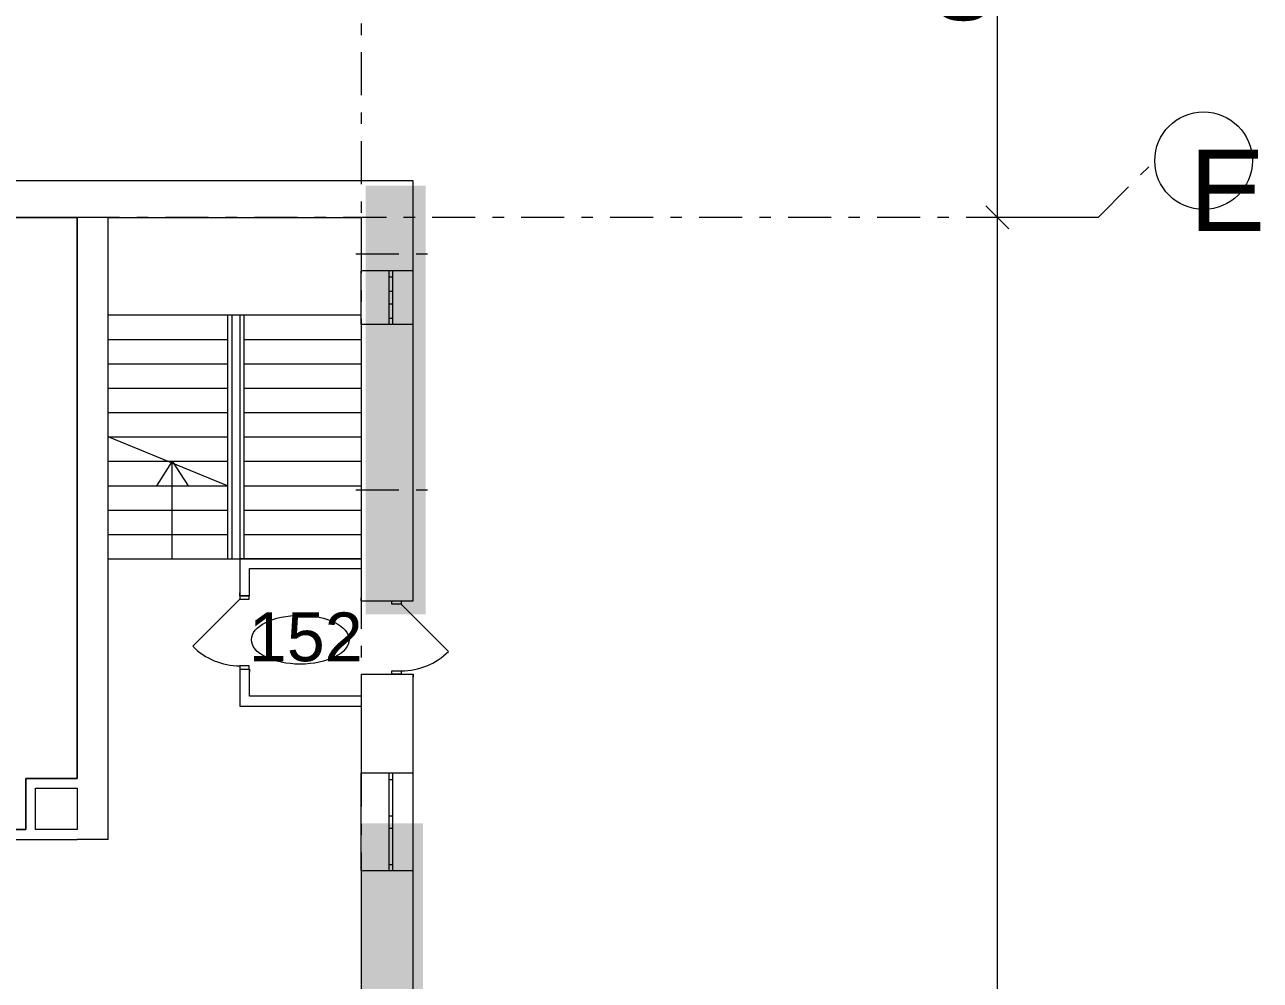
# Model space of a CAD drawing. Header units: millimetres. Extents: x 69565 to 169164, y 19942 to 91237.
# Drawn here: x 153652 to 168840, y 39891 to 51644 of the extents above; entities that cross this region are included whole.
import ezdxf

# ---------------------------------------------------------------- set-up
doc = ezdxf.new("R2010")
doc.units = ezdxf.units.MM
doc.header["$MEASUREMENT"] = 0
doc.linetypes.add('Штрих-Штриховая', pattern=[1093.611073, 529.166651, -211.666656, 141.111112, -211.666656])
doc.layers.add('AI_WALLS', color=9, linetype='Continuous')
doc.layers.add('Новый_Новый_0', color=7, linetype='Continuous')
for name, color, linetype, lineweight in [('Новый_Новый_0_Ном._пера__255_Ном._пера__255', 255, 'Continuous', 18), ('Новый_Новый_0_Ном._пера__7', 7, 'Continuous', 18), ('Новый_Новый_0_Ном._пера__7_Ном._пера__7', 7, 'Continuous', 18)]:
    doc.layers.add(name, color=color, linetype=linetype, lineweight=lineweight)
doc.styles.add('СГЕНЕРИР_СТИЛЬ_1', font='Arial.ttf')
doc.dimstyles.new('СГЕНЕРИР_СТИЛЬ__2', dxfattribs={"dimtxt": 600, "dimasz": 267.501, "dimexe": 1.25, "dimexo": 0.625, "dimgap": 0, "dimtad": 1, "dimdec": 0, "dimtxsty": 'СГЕНЕРИР_СТИЛЬ_1', "dimblk": 'ARROWHEAD_6', "dimblk1": 'ARROWHEAD_6', "dimblk2": 'ARROWHEAD_6', "dimcen": 2.5, "dimclrd": 7, "dimclre": 7, "dimclrt": 7, "dimazin": 3, "dimtfac": 1, "dimtmove": 0, "dimatfit": 3})

# ---------------------------------------------------------------- blocks, each defined once
blk = doc.blocks.new('*D28')
at = {"layer": 'Новый_Новый_0_Ном._пера__7', "color": 7, "linetype": 'Continuous', "lineweight": 18}
for p, q in [((165468, 49415), (165750, 49133)), ((166846, 49274), (165345, 49274)), ((165609, 26774), (165609, 49274)), ((165468, 26915), (165750, 26633)), ((167051, 26774), (165345, 26774))]:
    blk.add_line(p, q, dxfattribs=at)
at = {"layer": 'Новый_Новый_0_Ном._пера__7', "color": 7, "lineweight": 18, "insert": (165489, 36765), "char_height": 600, "attachment_point": 7, "rotation": 90, "style": 'СГЕНЕРИР_СТИЛЬ_1'}
blk.add_mtext('\\A1;{\\pql;\\fArial|b0|i0|c0|p0;\\W1.000000;22\xa0500}', dxfattribs=at)
blk = doc.blocks.new('ARROWHEAD_6')
at = {"color": 0, "linetype": 'Continuous', "lineweight": 0}
for p, q in [((0, 0), (-1, 0)), ((-0.5, -0.5), (0.5, 0.5))]:
    blk.add_line(p, q, dxfattribs=at)
blk = doc.blocks.new('*D29')
at = {"layer": 'Новый_Новый_0_Ном._пера__7', "color": 7, "linetype": 'Continuous', "lineweight": 18}
for p, q in [((165750, 55933), (165468, 56215)), ((165609, 56074), (165609, 56285)), ((167543, 56074), (165345, 56074)), ((165609, 49274), (165609, 56074)), ((165468, 49415), (165750, 49133)), ((166846, 49274), (165345, 49274))]:
    blk.add_line(p, q, dxfattribs=at)
at = {"layer": 'Новый_Новый_0_Ном._пера__7', "color": 7, "lineweight": 18, "insert": (165489, 51644), "char_height": 600, "attachment_point": 7, "rotation": 90, "style": 'СГЕНЕРИР_СТИЛЬ_1'}
blk.add_mtext('\\A1;{\\pql;\\fArial|b0|i0|c0|p0;\\W1.000000;6\xa0800}', dxfattribs=at)

msp = doc.modelspace()

# ---------------------------------------------------------------- hatches: boundary and pattern name
at = {"layer": 'AI_WALLS'}
h = msp.add_hatch(color=9, dxfattribs=at)
h.dxf.hatch_style = 1
h.paths.add_polyline_path([(157843.4, 49662.7), (158580.7, 49662.7), (158580.7, 44390.2), (157843.4, 44390.2)])
h = msp.add_hatch(color=9, dxfattribs=at)
h.dxf.hatch_style = 1
h.paths.add_polyline_path([(157796.9, 41821.5), (158547.6, 41821.5), (158547.6, 34684.1), (157796.9, 34684.1)])

# ---------------------------------------------------------------- linework, layer by layer
at = {"layer": 'Новый_Новый_0_Ном._пера__255_Ном._пера__255', "color": 255, "linetype": 'Continuous', "lineweight": 18, "flags": 128}
msp.add_lwpolyline([(151676.3, 49273.8), (151676.3, 41743.8), (153666.3, 41743.8), (153666.3, 42373.8), (154296.3, 42373.8), (154296.3, 49273.8)], close=True, dxfattribs=at)
at = {"layer": 'Новый_Новый_0_Ном._пера__7_Ном._пера__7', "color": 7, "linetype": 'Штрих-Штриховая', "lineweight": 18}
for p, q in [((157786.3, 52398.9), (157786.3, 22423.2)), ((157786.3, 52398.9), (157786.3, 22423.2)), ((157786.3, 52398.9), (157786.3, 22423.2)), ((157786.3, 52398.9), (157786.3, 22423.2)), ((157786.3, 52398.9), (157786.3, 22423.2)), ((157786.3, 52398.9), (157786.3, 22423.2)), ((166846.1, 49273.8), (167543.4, 49971.1)), ((166846.1, 49273.8), (167543.4, 49971.1)), ((166846.1, 49273.8), (167543.4, 49971.1)), ((166846.1, 49273.8), (167543.4, 49971.1)), ((166846.1, 49273.8), (167543.4, 49971.1)), ((166846.1, 49273.8), (167543.4, 49971.1)), ((166846.1, 49273.8), (117777.2, 49273.8)), ((166846.1, 49273.8), (117777.2, 49273.8)), ((166846.1, 49273.8), (117777.2, 49273.8)), ((166846.1, 49273.8), (117777.2, 49273.8)), ((166846.1, 49273.8), (117777.2, 49273.8)), ((166846.1, 49273.8), (117777.2, 49273.8)), ((157722.5, 48823.8), (158722.5, 48823.8)), ((157722.5, 48823.8), (158722.5, 48823.8)), ((157722.5, 48823.8), (158722.5, 48823.8)), ((157722.5, 48823.8), (158722.5, 48823.8)), ((157722.5, 48823.8), (158722.5, 48823.8)), ((157722.5, 48823.8), (158722.5, 48823.8)), ((157722.5, 45923.8), (158722.5, 45923.8)), ((157722.5, 45923.8), (158722.5, 45923.8)), ((157722.5, 45923.8), (158722.5, 45923.8)), ((157722.5, 45923.8), (158722.5, 45923.8)), ((157722.5, 45923.8), (158722.5, 45923.8)), ((157722.5, 45923.8), (158722.5, 45923.8))]:
    msp.add_line(p, q, dxfattribs=at)
at = {"layer": 'Новый_Новый_0_Ном._пера__7_Ном._пера__7', "color": 7, "linetype": 'Continuous', "lineweight": 18}
for p, q in [((158126.3, 48616.4), (157786.3, 48616.4)), ((157786.3, 47956.4), (157786.3, 48616.4)), ((158126.3, 48616.4), (157786.3, 48616.4)), ((158176.3, 48616.4), (158126.3, 48616.4)), ((158126.3, 48616.4), (158126.3, 48541.4)), ((158176.3, 48616.4), (158126.3, 48616.4)), ((158176.3, 48616.4), (158126.3, 48616.4)), ((158426.3, 48616.4), (158176.3, 48616.4)), ((158176.3, 48541.4), (158176.3, 48616.4)), ((158426.3, 48616.4), (158176.3, 48616.4)), ((158426.3, 47956.4), (158426.3, 48616.4)), ((158126.3, 48541.4), (158176.3, 48541.4)), ((158126.3, 48541.4), (158126.3, 48361.4)), ((158176.3, 48361.4), (158176.3, 48541.4)), ((158176.3, 48361.4), (158126.3, 48361.4)), ((158126.3, 48361.4), (158126.3, 48286.4)), ((158176.3, 48286.4), (158176.3, 48361.4)), ((158126.3, 48286.4), (158126.3, 48211.4)), ((158126.3, 48211.4), (158176.3, 48211.4)), ((158126.3, 48211.4), (158126.3, 48031.4)), ((158176.3, 48211.4), (158176.3, 48286.4)), ((158176.3, 48031.4), (158176.3, 48211.4)), ((154676.3, 48073.8), (157786.3, 48073.8)), ((156146.3, 48073.8), (156146.3, 45073.8)), ((156196.3, 48073.8), (156196.3, 45073.8)), ((156296.3, 48073.8), (156296.3, 45073.8)), ((156346.3, 48073.8), (156346.3, 45073.8)), ((158176.3, 48031.4), (158126.3, 48031.4)), ((158126.3, 48031.4), (158126.3, 47956.4)), ((158176.3, 47956.4), (158176.3, 48031.4)), ((158126.3, 47956.4), (157786.3, 47956.4)), ((158126.3, 47956.4), (157786.3, 47956.4)), ((158176.3, 47956.4), (158126.3, 47956.4)), ((158176.3, 47956.4), (158126.3, 47956.4)), ((158176.3, 47956.4), (158126.3, 47956.4)), ((158426.3, 47956.4), (158176.3, 47956.4)), ((158426.3, 47956.4), (158176.3, 47956.4)), ((154676.3, 47773.8), (156146.3, 47773.8)), ((156346.3, 47773.8), (157786.3, 47773.8)), ((154676.3, 47473.8), (156146.3, 47473.8)), ((154786.3, 47473.8), (156146.3, 47473.8)), ((156346.3, 47473.8), (157706.3, 47473.8)), ((156346.3, 47473.8), (157786.3, 47473.8)), ((154676.3, 47173.8), (156146.3, 47173.8)), ((156346.3, 47173.8), (157786.3, 47173.8)), ((154676.3, 46873.8), (156146.3, 46873.8)), ((156346.3, 46873.8), (157786.3, 46873.8)), ((154676.3, 46573.8), (156146.3, 46573.8)), ((156146.3, 45973.8), (154676.3, 46573.8)), ((156346.3, 46573.8), (157786.3, 46573.8)), ((154676.3, 46273.8), (156146.3, 46273.8)), ((154786.3, 46273.8), (156146.3, 46273.8)), ((155466.3, 46273.8), (155270.8, 45973.8)), ((155466.3, 45073.8), (155466.3, 46273.8)), ((155466.3, 46273.8), (155661.9, 45973.8)), ((156346.3, 46273.8), (157706.3, 46273.8)), ((156346.3, 46273.8), (157786.3, 46273.8)), ((154676.3, 45973.8), (156146.3, 45973.8)), ((156346.3, 45973.8), (157786.3, 45973.8)), ((154676.3, 45673.8), (156146.3, 45673.8)), ((154786.3, 45673.8), (156146.3, 45673.8)), ((156346.3, 45673.8), (157706.3, 45673.8)), ((156346.3, 45673.8), (157786.3, 45673.8)), ((154676.3, 45373.8), (156146.3, 45373.8)), ((154786.3, 45373.8), (156146.3, 45373.8)), ((156346.3, 45373.8), (157706.3, 45373.8)), ((156346.3, 45373.8), (157786.3, 45373.8)), ((154676.3, 45073.8), (157786.3, 45073.8)), ((156296.3, 44618.8), (156296.3, 44655.8)), ((156296.3, 44618.8), (156296.3, 44655.8)), ((156296.3, 44618.8), (156296.3, 44655.8)), ((156416.3, 44618.8), (156416.3, 44655.8)), ((156416.3, 44618.8), (156416.3, 44655.8)), ((156416.3, 44618.8), (156416.3, 44655.8)), ((156296.3, 44578.8), (155716.5, 43999)), ((156296.3, 44618.8), (156411.3, 44618.8)), ((156296.3, 44618.8), (156296.3, 44578.8)), ((156411.3, 44618.8), (156296.3, 44618.8)), ((156296.3, 44618.8), (156411.3, 44618.8)), ((156296.3, 44618.8), (156411.3, 44618.8)), ((156296.3, 44578.8), (156411.3, 44578.8)), ((156411.3, 44618.8), (156416.3, 44618.8)), ((156411.3, 44578.8), (156411.3, 44618.8)), ((156411.3, 44618.8), (156416.3, 44618.8)), ((156411.3, 44618.8), (156416.3, 44618.8)), ((157786.3, 44556.4), (157786.3, 44593.4)), ((157786.3, 44556.4), (157786.3, 44593.4)), ((157786.3, 44556.4), (157786.3, 44593.4)), ((157786.3, 44556.4), (158166.3, 44556.4)), ((157786.3, 44556.4), (158166.3, 44556.4)), ((157786.3, 44556.4), (158166.3, 44556.4)), ((157786.3, 44556.4), (158166.3, 44556.4)), ((157786.3, 44556.4), (158166.3, 44556.4)), ((158166.3, 44556.4), (158281.3, 44556.4)), ((158166.3, 44516.4), (158166.3, 44556.4)), ((158166.3, 44556.4), (158281.3, 44556.4)), ((158166.3, 44556.4), (158281.3, 44556.4)), ((158166.3, 44556.4), (158281.3, 44556.4)), ((158281.3, 44516.4), (158166.3, 44516.4)), ((158281.3, 44556.4), (158426.3, 44556.4)), ((158281.3, 44556.4), (158281.3, 44516.4)), ((158281.3, 44556.4), (158426.3, 44556.4)), ((158281.3, 44556.4), (158426.3, 44556.4)), ((158281.3, 44516.4), (158861.1, 43936.5)), ((158426.3, 44556.4), (158426.3, 44593.4)), ((158426.3, 44556.4), (158426.3, 44593.4)), ((158426.3, 44556.4), (158426.3, 44593.4)), ((156411.3, 43758.8), (156296.3, 43758.8)), ((156296.3, 43758.8), (156296.3, 43718.8)), ((156411.3, 43718.8), (156411.3, 43758.8)), ((156296.3, 43718.8), (156296.3, 43681.8)), ((156296.3, 43718.8), (156411.3, 43718.8)), ((156296.3, 43718.8), (156411.3, 43718.8)), ((156296.3, 43718.8), (156411.3, 43718.8)), ((156296.3, 43718.8), (156411.3, 43718.8)), ((156296.3, 43718.8), (156296.3, 43681.8)), ((156296.3, 43718.8), (156296.3, 43681.8)), ((156411.3, 43718.8), (156416.3, 43718.8)), ((156411.3, 43718.8), (156416.3, 43718.8)), ((156411.3, 43718.8), (156416.3, 43718.8)), ((156416.3, 43718.8), (156416.3, 43681.8)), ((156416.3, 43718.8), (156416.3, 43681.8)), ((156416.3, 43718.8), (156416.3, 43681.8)), ((157786.3, 43656.4), (157786.3, 43619.4)), ((157786.3, 43656.4), (158166.3, 43656.4)), ((157786.3, 43656.4), (158166.3, 43656.4)), ((157786.3, 43656.4), (158166.3, 43656.4)), ((157786.3, 43656.4), (158166.3, 43656.4)), ((157786.3, 43656.4), (158166.3, 43656.4)), ((157786.3, 43656.4), (157786.3, 43619.4)), ((157786.3, 43656.4), (157786.3, 43619.4)), ((158166.3, 43656.4), (158166.3, 43696.4)), ((158166.3, 43696.4), (158281.3, 43696.4)), ((158166.3, 43656.4), (158281.3, 43656.4)), ((158281.3, 43656.4), (158166.3, 43656.4)), ((158166.3, 43656.4), (158281.3, 43656.4)), ((158166.3, 43656.4), (158281.3, 43656.4)), ((158281.3, 43696.4), (158281.3, 43656.4)), ((158281.3, 43656.4), (158426.3, 43656.4)), ((158281.3, 43656.4), (158426.3, 43656.4)), ((158281.3, 43656.4), (158426.3, 43656.4)), ((158426.3, 43656.4), (158426.3, 43619.4)), ((158426.3, 43656.4), (158426.3, 43619.4)), ((158426.3, 43656.4), (158426.3, 43619.4)), ((158126.3, 42436.4), (157786.3, 42436.4)), ((157786.3, 41236.4), (157786.3, 42436.4)), ((158126.3, 42436.4), (157786.3, 42436.4)), ((158176.3, 42436.4), (158126.3, 42436.4)), ((158126.3, 42436.4), (158126.3, 42361.4)), ((158176.3, 42436.4), (158126.3, 42436.4)), ((158176.3, 42436.4), (158126.3, 42436.4)), ((158426.3, 42436.4), (158176.3, 42436.4)), ((158176.3, 42361.4), (158176.3, 42436.4)), ((158426.3, 42436.4), (158176.3, 42436.4)), ((158426.3, 41236.4), (158426.3, 42436.4)), ((158126.3, 42361.4), (158176.3, 42361.4)), ((158126.3, 42361.4), (158126.3, 41911.4)), ((158176.3, 41911.4), (158176.3, 42361.4)), ((158176.3, 41911.4), (158126.3, 41911.4)), ((158126.3, 41911.4), (158126.3, 41836.4)), ((158126.3, 41836.4), (158126.3, 41761.4)), ((158176.3, 41836.4), (158176.3, 41911.4)), ((158176.3, 41761.4), (158176.3, 41836.4)), ((158126.3, 41761.4), (158176.3, 41761.4)), ((158126.3, 41761.4), (158126.3, 41311.4)), ((158176.3, 41311.4), (158176.3, 41761.4)), ((158126.3, 41236.4), (157786.3, 41236.4)), ((158126.3, 41236.4), (157786.3, 41236.4)), ((158176.3, 41311.4), (158126.3, 41311.4)), ((158126.3, 41311.4), (158126.3, 41236.4)), ((158176.3, 41236.4), (158126.3, 41236.4)), ((158176.3, 41236.4), (158126.3, 41236.4)), ((158176.3, 41236.4), (158126.3, 41236.4)), ((158176.3, 41236.4), (158176.3, 41311.4)), ((158426.3, 41236.4), (158176.3, 41236.4)), ((158426.3, 41236.4), (158176.3, 41236.4))]:
    msp.add_line(p, q, dxfattribs=at)
for points in [[(157786.3, 49723.8), (153306.3, 49723.8)], [(158426.3, 49723.8), (157786.3, 49723.8)], [(158426.3, 48616.4), (158426.3, 49723.8)], [(153306.3, 49273.8), (154296.3, 49273.8)], [(154296.3, 49273.8), (154296.3, 42373.8)], [(154676.3, 49273.8), (157786.3, 49273.8)], [(154676.3, 41623.8), (154676.3, 49273.8)], [(157786.3, 49273.8), (157786.3, 48616.4)], [(157786.3, 47956.4), (157786.3, 45073.8)], [(158426.3, 44556.4), (158426.3, 47956.4)], [(156296.3, 45073.8), (156296.3, 44953.8)], [(157786.3, 45073.8), (156296.3, 45073.8)], [(156296.3, 44953.8), (156296.3, 44618.8)], [(156416.3, 44953.8), (157786.3, 44953.8)], [(156416.3, 44618.8), (156416.3, 44953.8)], [(157786.3, 44953.8), (157786.3, 44556.4)], [(156296.3, 43718.8), (156296.3, 43263.8)], [(156416.3, 43383.8), (156416.3, 43718.8)], [(157786.3, 43656.4), (157786.3, 43383.8)], [(158426.3, 42436.4), (158426.3, 43656.4)], [(157786.3, 43383.8), (156416.3, 43383.8)], [(156296.3, 43263.8), (156416.3, 43263.8)], [(156416.3, 43263.8), (157786.3, 43263.8)], [(157786.3, 43263.8), (157786.3, 42436.4)], [(153666.3, 42373.8), (153666.3, 42253.8)], [(154296.3, 42373.8), (153666.3, 42373.8)], [(153666.3, 42253.8), (153666.3, 41743.8)], [(153786.3, 42253.8), (154296.3, 42253.8)], [(153786.3, 41743.8), (153786.3, 42253.8)], [(154296.3, 42253.8), (154296.3, 41743.8)], [(153666.3, 41743.8), (153216.3, 41743.8)], [(153216.3, 41623.8), (154296.3, 41623.8)], [(154296.3, 41743.8), (153786.3, 41743.8)], [(154676.3, 41623.8), (154296.3, 41623.8)], [(157786.3, 41236.4), (157786.3, 39573.8)], [(158426.3, 39573.8), (158426.3, 41236.4)]]:
    msp.add_lwpolyline(points, dxfattribs=at)
msp.add_circle((168143.4, 49971.1), 600, dxfattribs=at)
msp.add_circle((168143.4, 49971.1), 600, dxfattribs=at)
msp.add_circle((168143.4, 49971.1), 600, dxfattribs=at)
msp.add_circle((168143.4, 49971.1), 600, dxfattribs=at)
msp.add_circle((168143.4, 49971.1), 600, dxfattribs=at)
msp.add_circle((168143.4, 49971.1), 600, dxfattribs=at)
for centre, start, end in [((156296.3, 44578.8), 225, 270), ((158281.3, 44516.4), 270, 315)]:
    msp.add_arc(centre, 820, start, end, dxfattribs=at)
msp.add_ellipse((157038.8, 44079.3), major_axis=(600, 0), ratio=0.5, dxfattribs=at)

# ---------------------------------------------------------------- texts
at = {"layer": 'Новый_Новый_0_Ном._пера__7_Ном._пера__7', "color": 7, "linetype": 'Continuous', "lineweight": 18, "style": 'СГЕНЕРИР_СТИЛЬ_1'}
for s, insert, char_height, attachment_point in [('\\A1;{\\pql;\\pt0;\\fArial|b0|i0|c0|p0;\\W1.000000;Е}', (167968.8, 50106.8), 1000, 1), ('\\A1;{\\pql;\\pt0;\\fArial|b0|i0|c0|p0;\\W1.000000;Е}', (167968.8, 50106.8), 1000, 1), ('\\A1;{\\pql;\\pt0;\\fArial|b0|i0|c0|p0;\\W1.000000;Е}', (167968.8, 50106.8), 1000, 1), ('\\A1;{\\pql;\\pt0;\\fArial|b0|i0|c0|p0;\\W1.000000;Е}', (167968.8, 50106.8), 1000, 1), ('\\A1;{\\pql;\\pt0;\\fArial|b0|i0|c0|p0;\\W1.000000;Е}', (167968.8, 50106.8), 1000, 1), ('\\A1;{\\pql;\\pt0;\\fArial|b0|i0|c0|p0;\\W1.000000;Е}', (167968.8, 50106.8), 1000, 1), ('\\A1;{\\pqc;\\fArial|b0|i0|c0|p0;\\W1.000000;152}', (157106.8, 44110.6), 600, 5)]:
    msp.add_mtext(s, dxfattribs=dict(at, insert=insert, char_height=char_height, attachment_point=attachment_point))

# ---------------------------------------------------------------- dimensions: what is measured, and where the dimension line sits
at = {"layer": 'Новый_Новый_0', "color": 7, "linetype": 'Continuous', "lineweight": 18}
for base, p1, p2, picture, middle in [((165609.2, 56073.8), (166846.1, 49273.8), (167543.4, 56073.8), '*D29', (165189.2, 52703.9)), ((165609.2, 49273.8), (167050.7, 26773.8), (166846.1, 49273.8), '*D28', (165189.2, 38060.6))]:
    dim = msp.add_linear_dim(base=base, p1=p1, p2=p2, angle=90, dimstyle='СГЕНЕРИР_СТИЛЬ__2', dxfattribs=at)
    dim.commit()
    dim.dimension.update_dxf_attribs({"geometry": picture, "text_midpoint": middle, "dimtype": 160, "text_rotation": 90})

doc.saveas('drawing.dxf')
